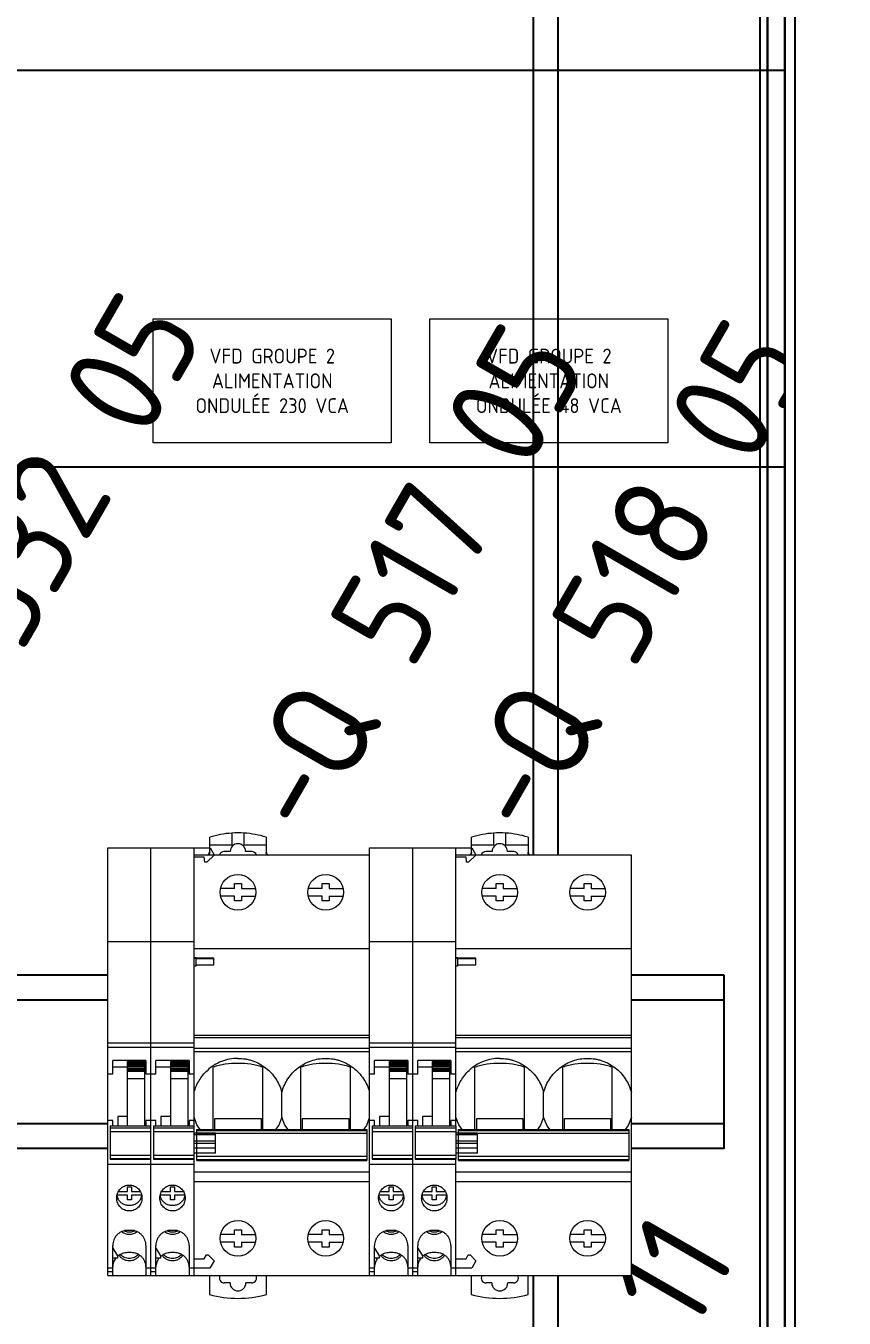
# Model space of a CAD drawing. Header units: millimetres. Extents: x 37984 to 70752, y 14140 to 37584.
# Drawn here: x 39739.6 to 39904.6, y 16267.7 to 16528.4 of the extents above; entities that cross this region are included whole.
import ezdxf
from ezdxf.enums import TextEntityAlignment as Align

# ---------------------------------------------------------------- set-up
doc = ezdxf.new("R2010")
doc.units = ezdxf.units.MM
doc.set_wipeout_variables(frame=1)
doc.layers.add('! NO PLOT !', color=7, linetype='Continuous', true_color=0xff75dd, plot=False)
doc.layers.add('000-PI-Oprema', color=30, linetype='Continuous', lineweight=5)
for name, color, linetype in [('000-PI-ORMAR', 2, 'Continuous'), ('000-PI_TEXT', 7, 'Continuous'), ('002-PI-Kabelska kanalica', 150, 'Continuous'), ('004-PI-DIN Šina', 3, 'Continuous')]:
    doc.layers.add(name, color=color, linetype=linetype)
doc.styles.add('PI0', font='isocpeur.ttf', dxfattribs={"width": 0.9})

# ---------------------------------------------------------------- blocks, each defined once
blk = doc.blocks.new('*U1286')
at = {"layer": '004-PI-DIN Šina'}
blk.add_lwpolyline([(340, -17.5), (340, 17.5), (0, 17.5), (0, -17.5)], close=True, dxfattribs=at)
for points in [[(0, 12.5), (340, 12.5)], [(0, -12.5), (340, -12.5)]]:
    blk.add_lwpolyline(points, dxfattribs=at)
blk = doc.blocks.new('poveznica montaznih ploca 2100mm')
at = {"layer": '! NO PLOT !'}
for p, q in [((59472.54, 55742.17), (59472.54, 53847.74)), ((59477.54, 55740.77), (59477.54, 53837.74))]:
    blk.add_line(p, q, dxfattribs=at)
blk = doc.blocks.new('*U1254')
at = {"layer": '002-PI-Kabelska kanalica'}
for p, q in [((-20, -100), (-20, 1388)), ((60, -100), (60, 1388))]:
    blk.add_line(p, q, dxfattribs=at)
blk = doc.blocks.new('A9A26914')
at = {"layer": '000-PI-Oprema'}
for p, q in [((43592.56, 37141.85), (43593.37, 37140.45)), ((43591.46, 37138.95), (43591.37, 37139.95)), ((43593.37, 37140.45), (43591.87, 37138.95)), ((43591.87, 37138.95), (43591.46, 37138.95)), ((43593.32, 37118.23), (43593.32, 37119.58)), ((43593.67, 37080.21), (43593.67, 37084.29)), ((43591.37, 37058.95), (43591.81, 37059.7)), ((43591.81, 37059.7), (43592.18, 37059.7)), ((43592.18, 37059.7), (43593.37, 37058.51)), ((43593.37, 37058.51), (43592.53, 37057.05))]:
    blk.add_line(p, q, dxfattribs=at)
at = {"ltscale": 0.25}
blk.add_wipeout([(43580.62, 37055.55), (43589.32, 37055.55), (43589.32, 37141.85), (43580.62, 37141.85)], dxfattribs=at).dxf.layer = '000-PI-Oprema'
at = {"layer": '000-PI-Oprema'}
for p, q in [((43580.62, 37055.55), (43580.62, 37141.85)), ((43580.62, 37141.85), (43592.56, 37141.85)), ((43589.32, 37085.77), (43589.32, 37141.85)), ((43591.37, 37139.95), (43589.32, 37139.95)), ((43580.62, 37122.95), (43589.32, 37122.95)), ((43589.32, 37119.67), (43589.72, 37119.67)), ((43589.72, 37119.66), (43589.32, 37119.66)), ((43589.72, 37119.51), (43589.32, 37119.51)), ((43589.72, 37118.05), (43589.72, 37119.67)), ((43593.32, 37119.58), (43589.72, 37119.58)), ((43589.72, 37119.58), (43593.32, 37119.58)), ((43589.72, 37119.52), (43593.32, 37119.52)), ((43589.72, 37118.23), (43593.32, 37118.23)), ((43589.32, 37118.05), (43589.72, 37118.05)), ((43589.32, 37102.44), (43580.62, 37102.44)), ((43580.62, 37101.65), (43589.32, 37101.65)), ((43581.62, 37096.19), (43581.62, 37098.96)), ((43588.32, 37098.96), (43581.62, 37098.96)), ((43581.62, 37097.69), (43584.62, 37097.69)), ((43584.62, 37085.77), (43584.62, 37098.76)), ((43584.62, 37098.76), (43588.12, 37098.76)), ((43588.12, 37098.72), (43584.62, 37098.72)), ((43584.62, 37098.61), (43588.12, 37098.61)), ((43588.12, 37098.28), (43584.62, 37098.28)), ((43584.62, 37098.05), (43588.12, 37098.05)), ((43588.12, 37097.72), (43584.62, 37097.72)), ((43584.62, 37097.49), (43588.12, 37097.49)), ((43588.12, 37085.77), (43588.12, 37098.76)), ((43588.12, 37097.69), (43588.32, 37097.69)), ((43588.32, 37098.96), (43588.32, 37096.19)), ((43581.62, 37096.19), (43580.62, 37096.19)), ((43588.12, 37097.16), (43584.62, 37097.16)), ((43584.62, 37097.03), (43588.12, 37097.03)), ((43588.12, 37096.72), (43584.62, 37096.72)), ((43584.62, 37095.33), (43588.12, 37095.33)), ((43589.32, 37096.19), (43588.32, 37096.19)), ((43584.62, 37087.65), (43582.62, 37087.65)), ((43582.62, 37087.65), (43582.62, 37085.77)), ((43581.12, 37085.77), (43589.37, 37085.77)), ((43581.12, 37085.77), (43581.12, 37079.02)), ((43589.37, 37085.28), (43581.12, 37085.28)), ((43581.12, 37084.64), (43589.37, 37084.64)), ((43581.62, 37085.77), (43581.62, 37086.84)), ((43588.32, 37086.84), (43588.32, 37085.77)), ((43589.37, 37079.02), (43589.37, 37085.77)), ((43593.67, 37084.29), (43589.37, 37084.29)), ((43589.37, 37084), (43593.67, 37084)), ((43593.67, 37082.64), (43589.37, 37082.64)), ((43593.67, 37082.21), (43589.37, 37082.21)), ((43589.37, 37079.75), (43581.12, 37079.75)), ((43589.37, 37081.31), (43593.67, 37081.31)), ((43593.67, 37080.21), (43589.37, 37080.21)), ((43589.32, 37077.95), (43580.62, 37077.95)), ((43589.37, 37079.1), (43581.12, 37079.1)), ((43581.12, 37079.02), (43589.37, 37079.02)), ((43589.32, 37055.55), (43589.32, 37079.02)), ((43584.57, 37071.74), (43582.48, 37071.74)), ((43584.57, 37071.77), (43582.49, 37071.77)), ((43582.76, 37072.5), (43584.57, 37072.5)), ((43584.57, 37073.42), (43585.37, 37073.42)), ((43584.57, 37072.5), (43584.57, 37073.42)), ((43584.57, 37070.83), (43584.57, 37071.77)), ((43585.37, 37073.42), (43585.37, 37072.5)), ((43585.37, 37072.5), (43587.18, 37072.5)), ((43587.46, 37071.77), (43585.37, 37071.77)), ((43585.37, 37071.77), (43585.37, 37070.83)), ((43587.46, 37071.74), (43585.37, 37071.74)), ((43585.37, 37070.85), (43584.57, 37070.85)), ((43585.37, 37070.83), (43584.57, 37070.83)), ((43585.32, 37064.67), (43584.62, 37064.67)), ((43581.62, 37055.55), (43581.62, 37061.64)), ((43581.62, 37061.05), (43582.57, 37059.55)), ((43588.32, 37061.64), (43588.32, 37055.55)), ((43582.57, 37059.05), (43581.62, 37059.05)), ((43582.57, 37059.55), (43582.57, 37059.05)), ((43585.37, 37060.17), (43584.57, 37060.17)), ((43585.32, 37060.18), (43584.62, 37060.18)), ((43589.32, 37058.95), (43591.37, 37058.95)), ((43581.62, 37057.05), (43580.62, 37057.05)), ((43580.62, 37056.35), (43581.62, 37056.35)), ((43592.53, 37057.05), (43588.32, 37057.05)), ((43580.62, 37055.55), (43589.32, 37055.55))]:
    blk.add_line(p, q, dxfattribs=at)
for centre, radius, start, end in [((43584.83, 37072.14), 2.41, 191.0149, 198.7633), ((43584.83, 37072.14), 2.41, 198.7596, 203.3378), ((43585.11, 37072.14), 2.41, 336.663, 341.241), ((43585.12, 37072.14), 2.4, 341.2373, 348.9979), ((43584.97, 37066.95), 2.61, 245.6606, 256.7055), ((43584.97, 37066.97), 2.63, 256.711, 261.1084), ((43584.97, 37066.98), 2.64, 261.103, 269.9851), ((43584.97, 37066.98), 2.64, 270.0149, 278.8976), ((43584.97, 37066.97), 2.63, 278.8922, 283.2899), ((43584.98, 37066.95), 2.61, 283.2884, 294.3539), ((43584.56, 37057.2), 2.96, 130.1561, 132.1545)]:
    blk.add_arc(centre, radius, start, end, dxfattribs=at)
for points in [[(43581.62, 37086.84), (43581.29, 37086.84), (43580.96, 37086.84), (43580.62, 37086.84)], [(43589.32, 37086.84), (43588.99, 37086.84), (43588.66, 37086.84), (43588.32, 37086.84)]]:
    blk.add_open_spline(points, degree=3, dxfattribs=at)
for points, knots in [([(43582.42, 37071.19), (43582.42, 37071.36), (43582.45, 37071.7), (43582.6, 37072.19), (43582.83, 37072.64), (43583.15, 37073.05), (43583.53, 37073.38), (43583.98, 37073.63), (43584.46, 37073.78), (43584.8, 37073.82), (43584.97, 37073.82)], [0, 0, 0, 0, 0.124919, 0.249956, 0.374927, 0.499943, 0.624963, 0.749961, 0.875027, 1, 1, 1, 1]), ([(43584.97, 37073.82), (43585.14, 37073.82), (43585.48, 37073.78), (43585.97, 37073.63), (43586.41, 37073.38), (43586.8, 37073.05), (43587.11, 37072.64), (43587.35, 37072.19), (43587.49, 37071.7), (43587.52, 37071.36), (43587.52, 37071.19)], [0, 0, 0, 0, 0.124979, 0.250049, 0.375041, 0.500054, 0.625065, 0.750031, 0.875075, 1, 1, 1, 1]), ([(43584.97, 37068.59), (43584.8, 37068.59), (43584.47, 37068.62), (43583.98, 37068.77), (43583.53, 37069.02), (43583.15, 37069.35), (43582.83, 37069.75), (43582.6, 37070.2), (43582.45, 37070.69), (43582.42, 37071.03), (43582.42, 37071.19)], [0, 0, 0, 0, 0.125015, 0.250108, 0.375103, 0.5001, 0.625084, 0.750024, 0.875056, 1, 1, 1, 1]), ([(43584.97, 37069.67), (43584.72, 37069.67), (43584.22, 37069.74), (43583.54, 37070.05), (43582.98, 37070.54), (43582.72, 37070.96), (43582.62, 37071.19)], [0, 0, 0, 0, 0.252806, 0.5042, 0.753336, 1, 1, 1, 1]), ([(43587.52, 37071.19), (43587.52, 37071.03), (43587.49, 37070.69), (43587.35, 37070.2), (43587.11, 37069.75), (43586.8, 37069.35), (43586.41, 37069.02), (43585.97, 37068.77), (43585.48, 37068.62), (43585.14, 37068.59), (43584.97, 37068.59)], [0, 0, 0, 0, 0.12494, 0.249969, 0.374913, 0.499901, 0.624903, 0.749901, 0.87499, 1, 1, 1, 1]), ([(43587.33, 37071.19), (43587.23, 37070.96), (43586.97, 37070.54), (43586.4, 37070.05), (43585.72, 37069.74), (43585.22, 37069.67), (43584.97, 37069.67)], [0, 0, 0, 0, 0.246664, 0.4958, 0.747194, 1, 1, 1, 1]), ([(43584.62, 37064.67), (43584.43, 37064.67), (43584.03, 37064.63), (43583.46, 37064.45), (43582.94, 37064.17), (43582.48, 37063.79), (43582.11, 37063.32), (43581.83, 37062.8), (43581.66, 37062.23), (43581.62, 37061.83), (43581.62, 37061.64)], [0, 0, 0, 0, 0.12527, 0.250537, 0.375716, 0.500798, 0.625765, 0.75061, 0.875372, 1, 1, 1, 1]), ([(43583.42, 37064.41), (43583.64, 37064.24), (43584.14, 37063.99), (43584.7, 37063.9), (43584.97, 37063.9)], [0, 0, 0, 0, 0.49829, 1, 1, 1, 1]), ([(43584.97, 37063.9), (43585.25, 37063.9), (43585.8, 37063.99), (43586.3, 37064.24), (43586.53, 37064.41)], [0, 0, 0, 0, 0.50171, 1, 1, 1, 1]), ([(43588.32, 37061.64), (43588.32, 37061.83), (43588.28, 37062.23), (43588.11, 37062.8), (43587.84, 37063.32), (43587.46, 37063.78), (43587.01, 37064.17), (43586.48, 37064.45), (43585.92, 37064.63), (43585.52, 37064.67), (43585.32, 37064.67)], [0, 0, 0, 0, 0.124613, 0.249358, 0.374199, 0.499167, 0.62425, 0.749435, 0.874718, 1, 1, 1, 1]), ([(43582.25, 37059.06), (43582.15, 37058.93), (43581.97, 37058.66), (43581.77, 37058.23), (43581.65, 37057.76), (43581.62, 37057.44), (43581.62, 37057.29)], [0, 0, 0, 0, 0.251445, 0.501677, 0.751234, 1, 1, 1, 1]), ([(43584.62, 37060.18), (43584.44, 37060.18), (43584.08, 37060.15), (43583.56, 37060.01), (43583.08, 37059.79), (43582.78, 37059.58), (43582.65, 37059.47)], [0, 0, 0, 0, 0.251122, 0.501975, 0.751634, 1, 1, 1, 1]), ([(43582.87, 37059.64), (43582.99, 37059.47), (43583.26, 37059.17), (43583.78, 37058.83), (43584.36, 37058.62), (43584.77, 37058.57), (43584.97, 37058.57)], [0, 0, 0, 0, 0.247399, 0.496815, 0.747955, 1, 1, 1, 1]), ([(43584.97, 37059.01), (43584.8, 37059.01), (43584.45, 37059.04), (43583.95, 37059.2), (43583.5, 37059.44), (43583.23, 37059.67), (43583.11, 37059.79)], [0, 0, 0, 0, 0.251537, 0.502418, 0.752062, 1, 1, 1, 1]), ([(43586.83, 37059.79), (43586.71, 37059.67), (43586.45, 37059.44), (43585.99, 37059.2), (43585.49, 37059.04), (43585.15, 37059.01), (43584.97, 37059.01)], [0, 0, 0, 0, 0.247939, 0.497584, 0.748464, 1, 1, 1, 1]), ([(43584.97, 37058.57), (43585.18, 37058.57), (43585.59, 37058.62), (43586.17, 37058.83), (43586.68, 37059.17), (43586.96, 37059.47), (43587.07, 37059.64)], [0, 0, 0, 0, 0.252045, 0.503185, 0.752601, 1, 1, 1, 1]), ([(43588.32, 37057.29), (43588.32, 37057.48), (43588.28, 37057.86), (43588.11, 37058.4), (43587.83, 37058.91), (43587.46, 37059.35), (43587, 37059.71), (43586.48, 37059.98), (43585.91, 37060.15), (43585.52, 37060.18), (43585.32, 37060.18)], [0, 0, 0, 0, 0.12283, 0.246082, 0.369858, 0.494448, 0.619883, 0.746065, 0.872922, 1, 1, 1, 1])]:
    blk.add_open_spline(points, degree=3, knots=knots, dxfattribs=at)
blk = doc.blocks.new('A9F74206')
at = {"layer": '000-PI-Oprema'}
for p, q in [((43768.51, 37223.54), (43768.51, 37225.18)), ((43772.96, 37226), (43772.96, 37223.54)), ((43775.46, 37223.54), (43775.46, 37226)), ((43779.91, 37225.19), (43779.91, 37223.54)), ((43772.96, 37223.54), (43768.51, 37223.54)), ((43779.91, 37223.54), (43775.46, 37223.54)), ((43772.61, 37135.24), (43771.46, 37135.24)), ((43776.96, 37135.24), (43775.81, 37135.24))]:
    blk.add_line(p, q, dxfattribs=at)
for centre, radius, start, end in [((43774.23, 37206.69), 19.35, 93.7668, 107.1978), ((43774.23, 37206.69), 19.35, 86.3591, 93.7668), ((43774.23, 37206.69), 19.35, 72.9337, 86.3591), ((43774.21, 37135.24), 1.6, 180, 0), ((43774.21, 37154.14), 22, 254.849, 285.151)]:
    blk.add_arc(centre, radius, start, end, dxfattribs=at)
at = {"ltscale": 0.25}
blk.add_wipeout([(43765.36, 37221.54), (43800.76, 37221.54), (43800.76, 37136.74), (43765.36, 37136.74)], dxfattribs=at).dxf.layer = '000-PI-Oprema'
at = {"layer": '000-PI-Oprema'}
for p, q in [((43768.51, 37222.11), (43768.51, 37223.54)), ((43779.91, 37223.54), (43779.91, 37222.11)), ((43765.36, 37136.74), (43765.36, 37221.54)), ((43800.76, 37221.54), (43765.36, 37221.54)), ((43772.66, 37222.31), (43771.46, 37222.31)), ((43776.96, 37222.31), (43775.76, 37222.31)), ((43800.76, 37136.74), (43800.76, 37221.54)), ((43773.51, 37214.81), (43770.69, 37214.81)), ((43773.51, 37214.81), (43773.51, 37215.81)), ((43773.51, 37215.81), (43774.91, 37215.81)), ((43774.91, 37215.81), (43774.91, 37214.81)), ((43774.91, 37214.81), (43777.73, 37214.81)), ((43791.21, 37214.81), (43788.39, 37214.81)), ((43791.21, 37214.81), (43791.21, 37215.81)), ((43791.21, 37215.81), (43792.61, 37215.81)), ((43792.61, 37215.81), (43792.61, 37214.81)), ((43792.61, 37214.81), (43795.43, 37214.81)), ((43773.51, 37213.31), (43770.69, 37213.31)), ((43773.51, 37212.31), (43773.51, 37213.31)), ((43774.91, 37212.31), (43773.51, 37212.31)), ((43774.91, 37213.31), (43774.91, 37212.31)), ((43774.91, 37213.31), (43777.73, 37213.31)), ((43791.21, 37213.31), (43788.39, 37213.31)), ((43791.21, 37212.31), (43791.21, 37213.31)), ((43792.61, 37212.31), (43791.21, 37212.31)), ((43792.61, 37213.31), (43792.61, 37212.31)), ((43792.61, 37213.31), (43795.43, 37213.31)), ((43800.76, 37202.64), (43765.36, 37202.64)), ((43800.76, 37185.14), (43765.36, 37185.14)), ((43765.36, 37184.74), (43800.76, 37184.74)), ((43765.36, 37182.64), (43800.76, 37182.64)), ((43800.76, 37181.84), (43765.36, 37181.84)), ((43769.21, 37166.23), (43769.21, 37178.78)), ((43779.21, 37166.23), (43779.21, 37178.78)), ((43786.91, 37166.23), (43786.91, 37178.78)), ((43796.91, 37166.23), (43796.91, 37178.78)), ((43783.06, 37168.72), (43783.06, 37173.72)), ((43769.56, 37166.23), (43769.56, 37168.44)), ((43769.56, 37168.44), (43778.86, 37168.44)), ((43778.86, 37168.44), (43778.86, 37166.23)), ((43787.26, 37168.44), (43796.56, 37168.44)), ((43787.26, 37166.23), (43787.26, 37168.44)), ((43796.56, 37168.44), (43796.56, 37166.23)), ((43765.91, 37159.95), (43765.91, 37166.23)), ((43765.91, 37166.23), (43800.21, 37166.23)), ((43800.21, 37165.96), (43765.91, 37165.96)), ((43800.21, 37165.39), (43765.91, 37165.39)), ((43800.21, 37166.23), (43800.21, 37159.95)), ((43800.21, 37160.79), (43765.91, 37160.79)), ((43765.91, 37160.16), (43800.21, 37160.16)), ((43765.91, 37159.95), (43800.21, 37159.95)), ((43765.36, 37157.64), (43800.76, 37157.64)), ((43800.76, 37155.63), (43765.36, 37155.63)), ((43773.51, 37144.99), (43770.69, 37144.99)), ((43773.51, 37145.99), (43774.91, 37145.99)), ((43773.51, 37144.99), (43773.51, 37145.99)), ((43774.91, 37145.99), (43774.91, 37144.99)), ((43774.91, 37144.99), (43777.73, 37144.99)), ((43791.21, 37144.99), (43788.39, 37144.99)), ((43791.21, 37145.99), (43792.61, 37145.99)), ((43791.21, 37144.99), (43791.21, 37145.99)), ((43792.61, 37145.99), (43792.61, 37144.99)), ((43792.61, 37144.99), (43795.43, 37144.99)), ((43773.51, 37143.49), (43770.69, 37143.49)), ((43773.51, 37142.49), (43773.51, 37143.49)), ((43774.91, 37142.49), (43773.51, 37142.49)), ((43774.91, 37143.49), (43777.73, 37143.49)), ((43774.91, 37143.49), (43774.91, 37142.49)), ((43791.21, 37143.49), (43788.39, 37143.49)), ((43791.21, 37142.49), (43791.21, 37143.49)), ((43792.61, 37142.49), (43791.21, 37142.49)), ((43792.61, 37143.49), (43795.43, 37143.49)), ((43792.61, 37143.49), (43792.61, 37142.49)), ((43765.36, 37136.74), (43800.76, 37136.74)), ((43768.46, 37136.74), (43768.46, 37132.91)), ((43779.96, 37132.91), (43779.96, 37136.74))]:
    blk.add_line(p, q, dxfattribs=at)
for points in [[(43766.62, 37166.23), (43765.95, 37167.15), (43765.36, 37168.72)], [(43783.06, 37168.72), (43782.43, 37167.05), (43781.81, 37166.23)], [(43784.31, 37166.23), (43783.68, 37167.09), (43783.06, 37168.72)], [(43800.76, 37168.72), (43800.12, 37167.04), (43799.51, 37166.23)]]:
    blk.add_lwpolyline(points, dxfattribs=at)
for centre in [(43774.21, 37214.06), (43791.91, 37214.06), (43774.21, 37144.24), (43791.91, 37144.24)]:
    blk.add_circle(centre, 3.6, dxfattribs=at)
for centre, radius, start, end in [((43767.51, 37222.33), 0.997, 308.5163, 347.0319), ((43767.51, 37222.33), 0.997, 347.0631, 359.9849), ((43771.46, 37221.31), 1, 90.0557, 166.524), ((43776.96, 37221.31), 1, 13.4739, 89.9443), ((43780.91, 37222.33), 0.998, 180.0152, 192.8736), ((43780.91, 37222.33), 0.997, 192.9049, 231.4838), ((43771.46, 37136.24), 1, 149.9964, 270), ((43776.96, 37136.24), 1, 270, 30.0038)]:
    blk.add_arc(centre, radius, start, end, dxfattribs=at)
blk.add_ellipse((43774.21, 37222.31), major_axis=(0, 1.55), ratio=0.997493, start_param=-1.570796, end_param=1.570796, dxfattribs=at)
for points, knots in [([(43768.51, 37222.11), (43768.51, 37222.01), (43768.48, 37221.8), (43768.39, 37221.62), (43768.33, 37221.53)], [0, 0, 0, 0, 0.500039, 1, 1, 1, 1]), ([(43780.09, 37221.53), (43780.03, 37221.62), (43779.94, 37221.8), (43779.91, 37222.01), (43779.91, 37222.11)], [0, 0, 0, 0, 0.499961, 1, 1, 1, 1]), ([(43774.21, 37180.56), (43773.65, 37180.56), (43772.52, 37180.45), (43770.88, 37179.98), (43769.36, 37179.21), (43768.46, 37178.52), (43768.04, 37178.14)], [0, 0, 0, 0, 0.249983, 0.499973, 0.749982, 1, 1, 1, 1]), ([(43774.21, 37179.55), (43773.35, 37179.55), (43771.66, 37179.42), (43770, 37179.04), (43769.21, 37178.78)], [0, 0, 0, 0, 0.509146, 1, 1, 1, 1]), ([(43774.21, 37180.56), (43774.71, 37180.56), (43775.47, 37180.5), (43776.45, 37180.29), (43777.41, 37180), (43778.56, 37179.49), (43779.82, 37178.67), (43780.93, 37177.65), (43781.86, 37176.46), (43782.59, 37175.14), (43782.93, 37174.2), (43783.06, 37173.72)], [0, 0, 0, 0, 0.125046, 0.187644, 0.250209, 0.375224, 0.500253, 0.625262, 0.750232, 0.875163, 1, 1, 1, 1]), ([(43779.21, 37178.78), (43778.42, 37179.04), (43776.77, 37179.42), (43775.07, 37179.55), (43774.21, 37179.55)], [0, 0, 0, 0, 0.490854, 1, 1, 1, 1]), ([(43783.06, 37173.72), (43783.19, 37174.2), (43783.54, 37175.14), (43784.26, 37176.46), (43785.2, 37177.65), (43786.31, 37178.67), (43787.57, 37179.49), (43788.95, 37180.1), (43790.41, 37180.47), (43791.41, 37180.56), (43791.91, 37180.56)], [0, 0, 0, 0, 0.124861, 0.249813, 0.374793, 0.499813, 0.624849, 0.749888, 0.874952, 1, 1, 1, 1]), ([(43791.91, 37179.55), (43791.05, 37179.55), (43789.36, 37179.42), (43787.7, 37179.04), (43786.91, 37178.78)], [0, 0, 0, 0, 0.509146, 1, 1, 1, 1]), ([(43791.91, 37180.56), (43792.41, 37180.56), (43793.17, 37180.5), (43794.15, 37180.29), (43795.11, 37180), (43796.26, 37179.49), (43797.52, 37178.67), (43798.63, 37177.65), (43799.56, 37176.46), (43800.29, 37175.14), (43800.63, 37174.2), (43800.76, 37173.72)], [0, 0, 0, 0, 0.125046, 0.187644, 0.250209, 0.375224, 0.500253, 0.625262, 0.750232, 0.875163, 1, 1, 1, 1]), ([(43796.91, 37178.78), (43796.12, 37179.04), (43794.47, 37179.42), (43792.77, 37179.55), (43791.91, 37179.55)], [0, 0, 0, 0, 0.490854, 1, 1, 1, 1]), ([(43765.36, 37173.72), (43765.48, 37174.14), (43765.77, 37174.96), (43766.37, 37176.13), (43767.12, 37177.2), (43767.72, 37177.84), (43768.04, 37178.14)], [0, 0, 0, 0, 0.249803, 0.499808, 0.749905, 1, 1, 1, 1])]:
    blk.add_open_spline(points, degree=3, knots=knots, dxfattribs=at)
blk = doc.blocks.new('800mm bez ploce')
at = {"layer": '000-PI-ORMAR'}
for p, q in [((47920.01, 47274.57), (47920.01, 45290.07)), ((47921.51, 47274.57), (47921.51, 45290.07)), ((47921.52, 45290.07), (47921.52, 47274.57))]:
    blk.add_line(p, q, dxfattribs=at)

msp = doc.modelspace()

# ---------------------------------------------------------------- linework, layer by layer
at = {"layer": '000-PI-Oprema'}
for points in [[(39765.313, 16469.249), (39813.313, 16469.249), (39813.313, 16444.249), (39765.313, 16444.249)], [(39821.091, 16469.249), (39869.091, 16469.249), (39869.091, 16444.249), (39821.091, 16444.249)]]:
    msp.add_lwpolyline(points, close=True, dxfattribs=at)

# ---------------------------------------------------------------- block references
at = {"layer": '! NO PLOT !'}
msp.add_blockref('poveznica montaznih ploca 2100mm', (-19630.642, -39031.862), dxfattribs=at)
at = {"rotation": 270}
msp.add_blockref('*U1254', (38848.172, 16499.404), dxfattribs=at)
at = {"xscale": -1, "rotation": 180}
msp.add_blockref('*U1286', (39540.359, 16319.404), dxfattribs=at)

# ---------------------------------------------------------------- texts
at = {"layer": '000-PI_TEXT', "style": 'PI0', "width": 0.9}
for s, p in [('-IG 532 05', (39707.537, 16367.494)), ('-Q 517 05', (39788.981, 16368.75)), ('-Q 518 05', (39833.616, 16368.75)), ('-RP 565 11', (39813.397, 16179.017))]:
    msp.add_text(s, height=20, rotation=60, dxfattribs=at).set_placement(p, align=Align.MIDDLE_LEFT)
at = {"layer": '000-PI_TEXT', "linetype": 'Continuous', "char_height": 3, "width": 48, "attachment_point": 5, "style": 'PI0'}
for s, insert in [('VFD GROUPE 2\\PALIMENTATION\\PONDULÉE 230 VCA', (39789.313, 16456.749)), ('VFD GROUPE 2\\PALIMENTATION\\PONDULÉE 48 VCA', (39845.091, 16456.749))]:
    msp.add_mtext(s, dxfattribs=dict(at, insert=insert))

# ---------------------------------------------------------------- next in the draw order: block references
at = {"layer": '000-PI-Oprema'}
for name, p in [('A9F74206', (-3991.815, -20860.487)), ('A9F74206', (-3939.015, -20860.487)), ('A9A26914', (-3824.475, -20779.301))]:
    msp.add_blockref(name, p, dxfattribs=at)

# ---------------------------------------------------------------- next in the draw order: wipeouts: each hides what was drawn before it
msp.add_wipeout([(39892.684, 16761.473), (40283.172, 16761.473), (40282.684, 14778.973), (39892.672, 14776.973)]).dxf.layer = '000-PI-ORMAR'

# ---------------------------------------------------------------- next in the draw order: linework, layer by layer
at = {"layer": '! NO PLOT !'}
for p, q in [((39892.696, 16761.404), (39892.696, 14776.904)), ((39892.696, 14776.904), (39892.696, 16761.404)), ((39892.684, 14789.904), (39892.684, 16740.766))]:
    msp.add_line(p, q, dxfattribs=at)
at = {"layer": '000-PI-ORMAR'}
for p, q in [((39892.696, 16761.404), (39892.696, 14776.904)), ((39894.696, 16759.404), (39894.696, 14778.904))]:
    msp.add_line(p, q, dxfattribs=at)

# ---------------------------------------------------------------- next in the draw order: block references
at = {"layer": '000-PI-Oprema'}
for p in [(-3815.775, -20779.301), (-3771.675, -20779.301)]:
    msp.add_blockref('A9A26914', p, dxfattribs=at)

# ---------------------------------------------------------------- next in the draw order: block references
msp.add_blockref('A9A26914', (-3762.975, -20779.301), dxfattribs=at)

# ---------------------------------------------------------------- next in the draw order: block references
at = {"layer": '000-PI-Oprema', "ltscale": 0.25}
msp.add_blockref('800mm bez ploce', (-8032.339, -30513.162), dxfattribs=at)

doc.saveas('drawing.dxf')
